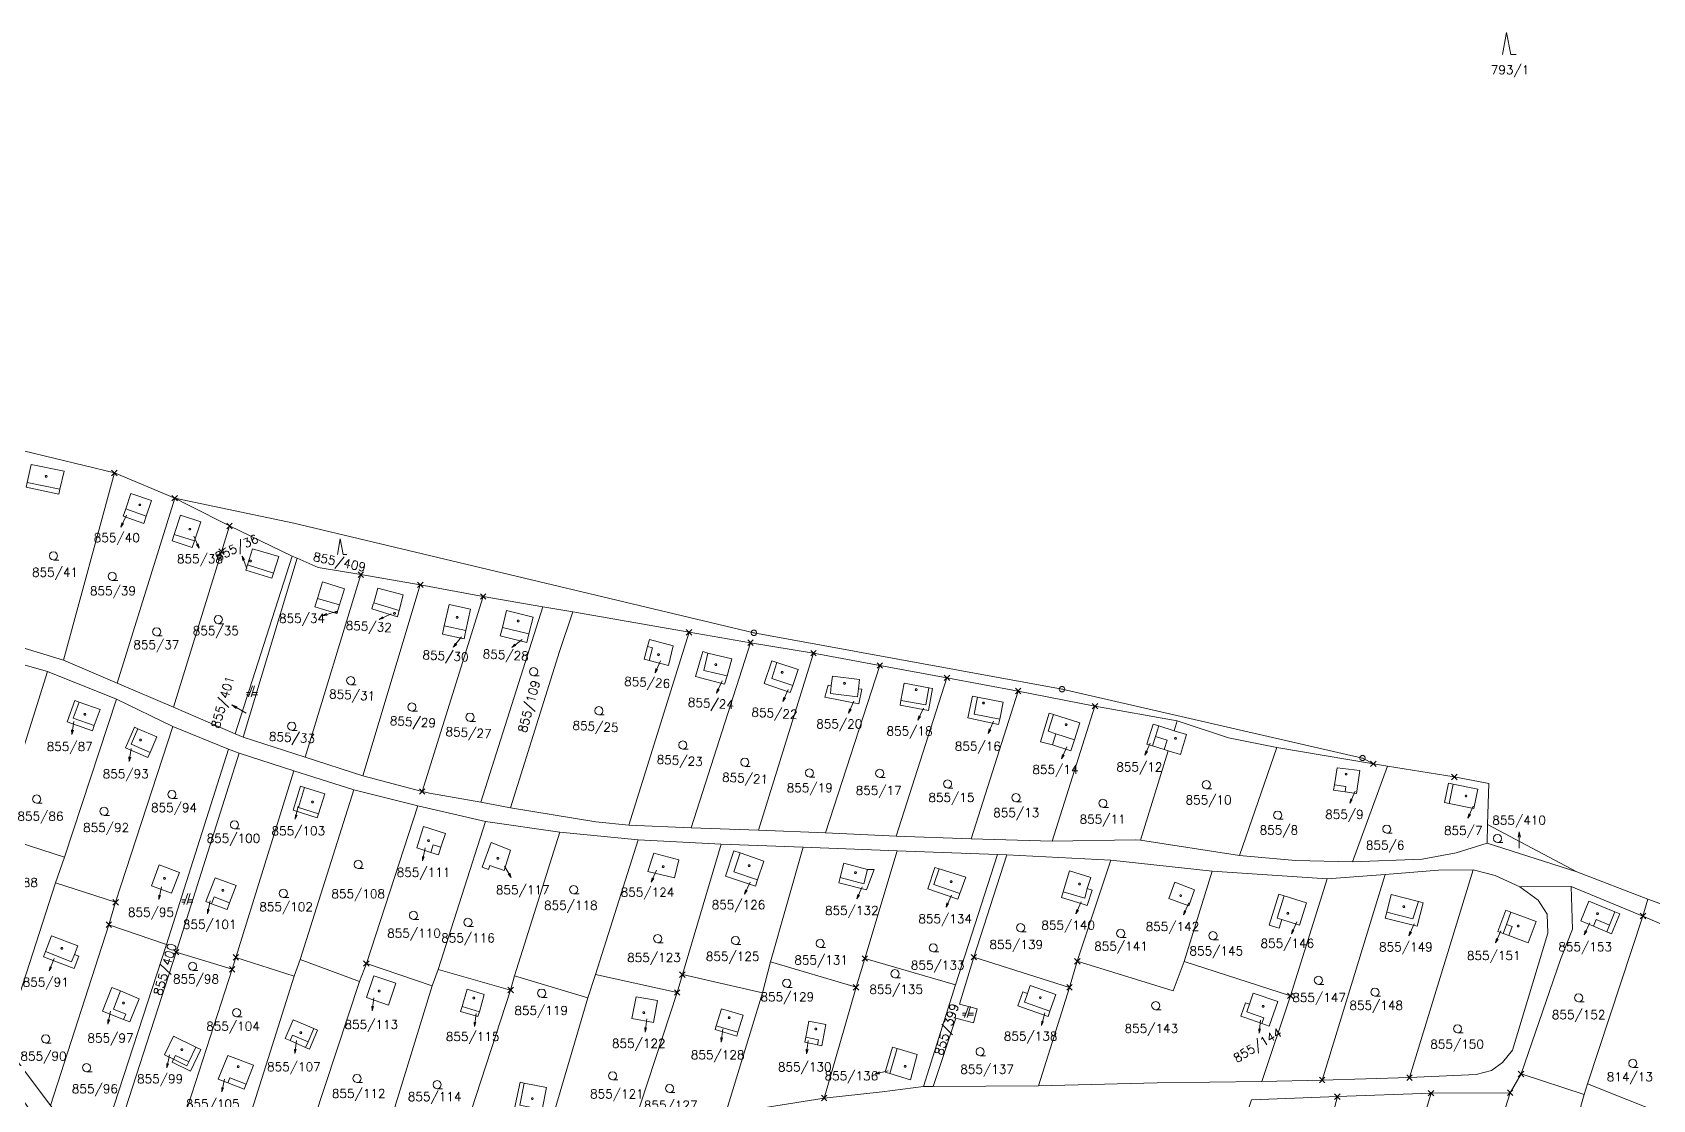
# Model space of a CAD drawing. Extents: x -443817 to 3, y -1171930 to -442383.
# Drawn here: x -441915.1 to -441620.9, y -1171588.7 to -1171394.9 of the extents above; entities that cross this region are included whole.
import ezdxf
from ezdxf.enums import TextEntityAlignment as Align

# ---------------------------------------------------------------- set-up
doc = ezdxf.new("R2010")
doc.units = 0
doc.header["$LTSCALE"] = 0.5
doc.header["$PDMODE"] = 3
doc.header["$PDSIZE"] = 0.5
for name, color, linetype, lineweight in [('KLADPAR', 7, 'Continuous', 0), ('ZAPPAR', 7, 'Continuous', 0), ('ZNACKY', 7, 'Continuous', 0)]:
    doc.layers.add(name, color=color, linetype=linetype, lineweight=lineweight)
doc.styles.add('ROMANS', font='romans.shx', dxfattribs={"height": 0.2})

# ---------------------------------------------------------------- blocks, each defined once
blk = doc.blocks.new('$5')
at = {"color": 0}
blk.add_line((-0.12, 0), (0.12, 0), dxfattribs=at)
at = {"color": 0, "flags": 128}
blk.add_lwpolyline([(0.15, 0.48), (0.4, 0.3), (0.5, 0.01), (0.4, -0.28), (0.15, -0.46), (-0.16, -0.46), (-0.41, -0.28), (-0.51, 0.01), (-0.41, 0.3), (-0.16, 0.48), (0.15, 0.48)], dxfattribs=at)
blk = doc.blocks.new('$30')
at = {"color": 0, "flags": 128}
blk.add_lwpolyline([(0, 0), (-0.38, 0.1), (-0.65, 0.37), (-0.75, 0.74), (-0.65, 1.11), (-0.38, 1.38), (-0.01, 1.48), (0.36, 1.38), (0.63, 1.11), (0.73, 0.73), (0.63, 0.35), (0.36, 0.08), (-0.02, -0.02), (0.98, -0.02)], dxfattribs=at)
blk = doc.blocks.new('$489')
at = {"color": 0}
blk.add_line((-0.2, 2), (0, 3), dxfattribs=at)
at = {"color": 0, "flags": 128}
blk.add_lwpolyline([(0, 0), (0, 3), (0.2, 2)], dxfattribs=at)
blk = doc.blocks.new('$45')
at = {"color": 0, "flags": 128}
blk.add_lwpolyline([(0.09, 0.15), (0.18, 0), (0.09, -0.15), (-0.09, -0.15), (-0.18, 0), (-0.09, 0.15), (0.09, 0.15)], dxfattribs=at)
blk = doc.blocks.new('$432')
at = {"color": 0}
for p, q in [((-0.32, 0.8), (-1, 0.8)), ((-1, 0.4), (-0.46, 0.4)), ((0.1, 2), (-0.6, 0)), ((-0.1, 0), (0.5, 2)), ((0.02, 0.4), (1, 0.4)), ((1, 0.8), (0.14, 0.8))]:
    blk.add_line(p, q, dxfattribs=at)
blk = doc.blocks.new('$34')
at = {"color": 0, "flags": 128}
blk.add_lwpolyline([(-0.75, 0), (0, 4), (0.75, 0), (1.75, 0)], dxfattribs=at)

msp = doc.modelspace()

# ---------------------------------------------------------------- linework, layer by layer
at = {"layer": 'KLADPAR', "color": 7, "linetype": 'Continuous', "flags": 128}
for points in [[(-441900.26, -1171474.88), (-441909.49, -1171508.89), (-441920.79, -1171505.4), (-441932.22, -1171502.31), (-441922.3, -1171469.55), (-441900.26, -1171474.88)], [(-441910.34, -1171478.71), (-441910.16, -1171477.84), (-441909.39, -1171474.56), (-441915.39, -1171473.33), (-441916.06, -1171476.59), (-441916.25, -1171477.47), (-441910.34, -1171478.71)], [(-441910.16, -1171477.84), (-441910.34, -1171478.71), (-441916.25, -1171477.47), (-441916.06, -1171476.59), (-441915.39, -1171473.33), (-441909.39, -1171474.56), (-441910.16, -1171477.84)], [(-441879.34, -1171484.51), (-441880.79, -1171489.19), (-441889.51, -1171517.42), (-441899.73, -1171513.04), (-441889.3, -1171479.47), (-441886.82, -1171480.73), (-441879.34, -1171484.51)], [(-441894.92, -1171484.03), (-441894.46, -1171482.72), (-441893.5, -1171479.89), (-441897.28, -1171478.62), (-441898.2, -1171481.41), (-441898.66, -1171482.72), (-441894.92, -1171484.03)], [(-441894.46, -1171482.72), (-441894.92, -1171484.03), (-441898.66, -1171482.72), (-441898.2, -1171481.41), (-441897.28, -1171478.62), (-441893.5, -1171479.89), (-441894.46, -1171482.72)], [(-441728.17, -1171514.14), (-441673.61, -1171526.66), (-441671.64, -1171527.71), (-441689.18, -1171524.73), (-441697.96, -1171522.98), (-441707.27, -1171519.92), (-441722.2, -1171517.24), (-441736.15, -1171514.48), (-441749.08, -1171512.09), (-441761.26, -1171509.84), (-441773.3, -1171507.6), (-441784.76, -1171505.7), (-441795.91, -1171503.81), (-441817.01, -1171500.09), (-441822.43, -1171499.17), (-441833.28, -1171497.33), (-441844.71, -1171495.21), (-441855.51, -1171493.34), (-441863.26, -1171492.07), (-441867.09, -1171490.38), (-441867.94, -1171490), (-441879.34, -1171484.51), (-441886.82, -1171480.73), (-441889.3, -1171479.47), (-441867.67, -1171483.99), (-441784.13, -1171503.91), (-441728.17, -1171514.14)], [(-441886.1, -1171488.43), (-441885.7, -1171487.23), (-441884.56, -1171483.74), (-441888.25, -1171482.53), (-441889.38, -1171486.03), (-441889.77, -1171487.22), (-441886.1, -1171488.43)], [(-441885.7, -1171487.23), (-441886.1, -1171488.43), (-441889.77, -1171487.22), (-441889.38, -1171486.03), (-441888.25, -1171482.53), (-441884.56, -1171483.74), (-441885.7, -1171487.23)], [(-441880.79, -1171489.19), (-441879.34, -1171484.51), (-441867.94, -1171490), (-441878.33, -1171522.28), (-441889.51, -1171517.42), (-441880.79, -1171489.19)], [(-441871.36, -1171493.05), (-441871.66, -1171494.01), (-441876.38, -1171492.53), (-441876.08, -1171491.58), (-441875.2, -1171488.63), (-441870.41, -1171490.06), (-441871.36, -1171493.05)], [(-441871.66, -1171494.01), (-441871.36, -1171493.05), (-441870.41, -1171490.06), (-441875.2, -1171488.63), (-441876.08, -1171491.58), (-441876.38, -1171492.53), (-441871.66, -1171494.01)], [(-441855.51, -1171493.34), (-441865.62, -1171526.48), (-441876.85, -1171522.83), (-441867.09, -1171490.38), (-441863.26, -1171492.07), (-441855.51, -1171493.34)], [(-441859.85, -1171500.4), (-441859.38, -1171498.85), (-441858.46, -1171495.95), (-441862.46, -1171494.68), (-441863.37, -1171497.65), (-441863.84, -1171499.2), (-441859.85, -1171500.4)], [(-441859.38, -1171498.85), (-441859.85, -1171500.4), (-441863.84, -1171499.2), (-441863.37, -1171497.65), (-441862.46, -1171494.68), (-441858.46, -1171495.95), (-441859.38, -1171498.85)], [(-441848.86, -1171500.98), (-441848.52, -1171499.88), (-441847.8, -1171497.02), (-441852.43, -1171495.79), (-441853.16, -1171498.48), (-441853.24, -1171498.71), (-441853.5, -1171499.58), (-441848.86, -1171500.98)], [(-441848.52, -1171499.88), (-441848.86, -1171500.98), (-441853.5, -1171499.58), (-441853.24, -1171498.71), (-441853.16, -1171498.48), (-441852.43, -1171495.79), (-441847.8, -1171497.02), (-441848.52, -1171499.88)], [(-441844.36, -1171532.73), (-441833.28, -1171497.33), (-441822.43, -1171499.17), (-441833.71, -1171534.69), (-441843.05, -1171533), (-441844.36, -1171532.73)], [(-441836.76, -1171504.99), (-441836.45, -1171503.48), (-441835.6, -1171499.62), (-441839.46, -1171498.77), (-441840.36, -1171502.66), (-441840.67, -1171504.18), (-441836.76, -1171504.99)], [(-441836.45, -1171503.48), (-441836.76, -1171504.99), (-441840.67, -1171504.18), (-441840.36, -1171502.66), (-441839.46, -1171498.77), (-441835.6, -1171499.62), (-441836.45, -1171503.48)], [(-441817.01, -1171500.09), (-441819.45, -1171507.33), (-441828.3, -1171535.67), (-441833.71, -1171534.69), (-441822.43, -1171499.17), (-441817.01, -1171500.09)], [(-441824.98, -1171504.11), (-441825.37, -1171505.67), (-441830.18, -1171504.48), (-441829.8, -1171502.92), (-441829.03, -1171499.85), (-441824.21, -1171501.09), (-441824.98, -1171504.11)], [(-441825.37, -1171505.67), (-441824.98, -1171504.11), (-441824.21, -1171501.09), (-441829.03, -1171499.85), (-441829.8, -1171502.92), (-441830.18, -1171504.48), (-441825.37, -1171505.67)], [(-441795.91, -1171503.81), (-441806.81, -1171538.85), (-441812.82, -1171538.24), (-441828.3, -1171535.67), (-441819.45, -1171507.33), (-441817.01, -1171500.09), (-441795.91, -1171503.81)], [(-441920.53, -1171536.81), (-441934.5, -1171532.45), (-441933.64, -1171530.11), (-441926.28, -1171506.99), (-441912.38, -1171510.96), (-441920.53, -1171536.81)], [(-441803.14, -1171508.94), (-441799.61, -1171509.85), (-441798.78, -1171506.3), (-441803.1, -1171505.14), (-441803.43, -1171506.39), (-441804.05, -1171508.7), (-441803.14, -1171508.94)], [(-441799.61, -1171509.85), (-441803.14, -1171508.94), (-441804.05, -1171508.7), (-441803.43, -1171506.39), (-441803.1, -1171505.14), (-441798.78, -1171506.3), (-441799.61, -1171509.85)], [(-441789.44, -1171513.21), (-441789.01, -1171511.74), (-441788.11, -1171508.62), (-441792.48, -1171507.58), (-441793.38, -1171507.31), (-441794.75, -1171511.85), (-441789.44, -1171513.21)], [(-441789.01, -1171511.74), (-441789.44, -1171513.21), (-441794.75, -1171511.85), (-441793.38, -1171507.31), (-441792.48, -1171507.58), (-441788.11, -1171508.62), (-441789.01, -1171511.74)], [(-441777.52, -1171514.75), (-441777.04, -1171513.45), (-441776.11, -1171510.55), (-441779.96, -1171509.31), (-441780.88, -1171509), (-441782.28, -1171513.11), (-441777.52, -1171514.75)], [(-441777.04, -1171513.45), (-441777.52, -1171514.75), (-441782.28, -1171513.11), (-441780.88, -1171509), (-441779.96, -1171509.31), (-441776.11, -1171510.55), (-441777.04, -1171513.45)], [(-441921.55, -1171540.73), (-441920.53, -1171536.81), (-441912.38, -1171510.96), (-441899.87, -1171515.96), (-441909.33, -1171544.65), (-441921.55, -1171540.73)], [(-441764.56, -1171514.14), (-441765.14, -1171514.07), (-441764.94, -1171512.41), (-441769.87, -1171511.81), (-441770.07, -1171513.47), (-441770.66, -1171513.39), (-441771.24, -1171515.59), (-441765.08, -1171516.81), (-441764.56, -1171514.14)], [(-441765.14, -1171514.07), (-441764.56, -1171514.14), (-441765.08, -1171516.81), (-441771.24, -1171515.59), (-441770.66, -1171513.39), (-441770.07, -1171513.47), (-441769.87, -1171511.81), (-441764.94, -1171512.41), (-441765.14, -1171514.07)], [(-441752.42, -1171518.02), (-441751.68, -1171514.04), (-441752.36, -1171513.91), (-441756.85, -1171513.08), (-441757.46, -1171516.23), (-441757.59, -1171517.06), (-441752.42, -1171518.02)], [(-441751.68, -1171514.04), (-441752.42, -1171518.02), (-441757.59, -1171517.06), (-441757.46, -1171516.23), (-441756.85, -1171513.08), (-441752.36, -1171513.91), (-441751.68, -1171514.04)], [(-441900.03, -1171552.85), (-441910.95, -1171549.33), (-441909.33, -1171544.65), (-441899.87, -1171515.96), (-441889.64, -1171520.94), (-441900.03, -1171552.85)], [(-441904.25, -1171521.71), (-441903.91, -1171520.77), (-441902.85, -1171517.83), (-441906.66, -1171516.48), (-441907.42, -1171516.21), (-441908.81, -1171520.07), (-441904.25, -1171521.71)], [(-441903.91, -1171520.77), (-441904.25, -1171521.71), (-441908.81, -1171520.07), (-441907.42, -1171516.21), (-441906.66, -1171516.48), (-441902.85, -1171517.83), (-441903.91, -1171520.77)], [(-441739.72, -1171520.54), (-441739.47, -1171519.58), (-441738.88, -1171516.5), (-441743.53, -1171515.61), (-441744.43, -1171515.42), (-441745.26, -1171519.35), (-441739.72, -1171520.54)], [(-441739.47, -1171519.58), (-441739.72, -1171520.54), (-441745.26, -1171519.35), (-441744.43, -1171515.42), (-441743.53, -1171515.61), (-441738.88, -1171516.5), (-441739.47, -1171519.58)], [(-441725.91, -1171523.34), (-441724.92, -1171520.27), (-441729.72, -1171518.72), (-441730.5, -1171518.48), (-441732.07, -1171523.7), (-441729.92, -1171524.25), (-441726.56, -1171525.34), (-441725.91, -1171523.34)], [(-441724.92, -1171520.27), (-441725.91, -1171523.34), (-441726.56, -1171525.34), (-441729.92, -1171524.25), (-441732.07, -1171523.7), (-441730.5, -1171518.48), (-441729.72, -1171518.72), (-441724.92, -1171520.27)], [(-441707.27, -1171519.92), (-441707.81, -1171521.69), (-441710.6, -1171520.82), (-441711.65, -1171520.49), (-441712.78, -1171524.11), (-441711.73, -1171524.44), (-441709.63, -1171525.1), (-441708.93, -1171525.32), (-441713.94, -1171541.58), (-441714.93, -1171541.49), (-441729.99, -1171541.75), (-441722.2, -1171517.24), (-441707.27, -1171519.92)], [(-441901.26, -1171556.92), (-441900.03, -1171552.85), (-441889.64, -1171520.94), (-441879.52, -1171525.03), (-441890.8, -1171560.54), (-441901.26, -1171556.92)], [(-441894.19, -1171526.55), (-441893.78, -1171525.63), (-441892.55, -1171522.8), (-441895.97, -1171521.33), (-441896.62, -1171521.04), (-441898.25, -1171524.78), (-441894.19, -1171526.55)], [(-441893.78, -1171525.63), (-441894.19, -1171526.55), (-441898.25, -1171524.78), (-441896.62, -1171521.04), (-441895.97, -1171521.33), (-441892.55, -1171522.8), (-441893.78, -1171525.63)], [(-441689.18, -1171524.73), (-441695.95, -1171544.33), (-441713.94, -1171541.58), (-441708.93, -1171525.32), (-441706.68, -1171526.03), (-441705.56, -1171522.4), (-441707.81, -1171521.69), (-441707.27, -1171519.92), (-441697.96, -1171522.98), (-441689.18, -1171524.73)], [(-441705.56, -1171522.4), (-441706.68, -1171526.03), (-441708.93, -1171525.32), (-441709.63, -1171525.1), (-441711.73, -1171524.44), (-441712.78, -1171524.11), (-441711.65, -1171520.49), (-441710.6, -1171520.82), (-441707.81, -1171521.69), (-441705.56, -1171522.4)], [(-441890.8, -1171560.54), (-441879.52, -1171525.03), (-441877.58, -1171525.74), (-441889.04, -1171561.89), (-441901.57, -1171600.65), (-441903.73, -1171600.26), (-441890.8, -1171560.54)], [(-441671.64, -1171527.71), (-441669.1, -1171528.14), (-441675.46, -1171545.48), (-441685.76, -1171545.27), (-441695.95, -1171544.33), (-441689.18, -1171524.73), (-441671.64, -1171527.71)], [(-441878.87, -1171565.01), (-441889.04, -1171561.89), (-441877.58, -1171525.74), (-441867.66, -1171529), (-441878.2, -1171562.85), (-441878.87, -1171565.01)], [(-441676.79, -1171532.79), (-441674.7, -1171533.09), (-441674.1, -1171528.91), (-441678.22, -1171528.4), (-441678.73, -1171531.51), (-441678.89, -1171532.49), (-441676.79, -1171532.79)], [(-441674.7, -1171533.09), (-441676.79, -1171532.79), (-441678.89, -1171532.49), (-441678.73, -1171531.51), (-441678.22, -1171528.4), (-441674.1, -1171528.91), (-441674.7, -1171533.09)], [(-441656.96, -1171530.08), (-441650.68, -1171531.28), (-441650.79, -1171534.97), (-441650.9, -1171538.73), (-441651, -1171542.08), (-441656.61, -1171543.88), (-441662.81, -1171545), (-441675.46, -1171545.48), (-441669.1, -1171528.14), (-441656.96, -1171530.08)], [(-441878.2, -1171562.85), (-441867.66, -1171529), (-441856.8, -1171532.45), (-441866.54, -1171563.21), (-441867.62, -1171566.28), (-441878.2, -1171562.85)], [(-441657.87, -1171534.91), (-441653.41, -1171535.84), (-441652.7, -1171532.3), (-441657.18, -1171531.4), (-441658.02, -1171531.24), (-441658.71, -1171534.75), (-441657.87, -1171534.91)], [(-441653.41, -1171535.84), (-441657.87, -1171534.91), (-441658.71, -1171534.75), (-441658.02, -1171531.24), (-441657.18, -1171531.4), (-441652.7, -1171532.3), (-441653.41, -1171535.84)], [(-441863.42, -1171537.49), (-441863.19, -1171536.77), (-441862.06, -1171533.17), (-441865.72, -1171531.99), (-441866.45, -1171531.76), (-441867.8, -1171536.14), (-441863.42, -1171537.49)], [(-441863.19, -1171536.77), (-441863.42, -1171537.49), (-441867.8, -1171536.14), (-441866.45, -1171531.76), (-441865.72, -1171531.99), (-441862.06, -1171533.17), (-441863.19, -1171536.77)], [(-441855.76, -1171567.22), (-441866.54, -1171563.21), (-441856.8, -1171532.45), (-441845.14, -1171535.32), (-441854.49, -1171563.96), (-441855.76, -1171567.22)], [(-441854.49, -1171563.96), (-441845.14, -1171535.32), (-441832.86, -1171538.15), (-441841.48, -1171565.03), (-441842.53, -1171568.03), (-441854.49, -1171563.96)], [(-441841.4, -1171544.25), (-441840.95, -1171542.86), (-441840.14, -1171540.37), (-441844.14, -1171539.11), (-441845.33, -1171542.98), (-441842.79, -1171543.8), (-441841.4, -1171544.25)], [(-441840.95, -1171542.86), (-441841.4, -1171544.25), (-441842.79, -1171543.8), (-441845.33, -1171542.98), (-441844.14, -1171539.11), (-441840.14, -1171540.37), (-441840.95, -1171542.86)], [(-441828.3, -1171568.78), (-441841.48, -1171565.03), (-441832.86, -1171538.15), (-441819.35, -1171540.14), (-441827.58, -1171566.19), (-441828.3, -1171568.78)], [(-441827.58, -1171566.19), (-441819.35, -1171540.14), (-441805.12, -1171541.51), (-441812.89, -1171565.98), (-441814.29, -1171570.2), (-441827.58, -1171566.19)], [(-441929.75, -1171565.35), (-441921.55, -1171540.73), (-441909.33, -1171544.65), (-441910.95, -1171549.33), (-441920.31, -1171578.41), (-441929.75, -1171565.35)], [(-441832.06, -1171546.14), (-441829.47, -1171547.07), (-441828.3, -1171543.35), (-441831.86, -1171541.99), (-441833.48, -1171546.49), (-441832.33, -1171546.91), (-441832.06, -1171546.14)], [(-441829.47, -1171547.07), (-441832.06, -1171546.14), (-441832.33, -1171546.91), (-441833.48, -1171546.49), (-441831.86, -1171541.99), (-441828.3, -1171543.35), (-441829.47, -1171547.07)], [(-441798.07, -1171569.22), (-441812.89, -1171565.98), (-441805.12, -1171541.51), (-441790.07, -1171542.31), (-441797.11, -1171565.98), (-441798.07, -1171569.22)], [(-441797.11, -1171565.98), (-441790.07, -1171542.31), (-441775.18, -1171542.86), (-441781.1, -1171563.63), (-441782.57, -1171569.26), (-441797.11, -1171565.98)], [(-441765.59, -1171568.28), (-441781.1, -1171563.63), (-441775.18, -1171542.86), (-441758.09, -1171543.53), (-441764, -1171563.06), (-441765.59, -1171568.28)], [(-441783.86, -1171549.93), (-441783.46, -1171548.74), (-441782.31, -1171545.39), (-441786.63, -1171543.88), (-441787.78, -1171543.5), (-441789.31, -1171548.13), (-441783.86, -1171549.93)], [(-441783.46, -1171548.74), (-441783.86, -1171549.93), (-441789.31, -1171548.13), (-441787.78, -1171543.5), (-441786.63, -1171543.88), (-441782.31, -1171545.39), (-441783.46, -1171548.74)], [(-441763.66, -1171550.6), (-441762.27, -1171546.87), (-441763.5, -1171546.88), (-441767.79, -1171545.75), (-441768.48, -1171548.37), (-441768.73, -1171549.33), (-441763.66, -1171550.6)], [(-441762.27, -1171546.87), (-441763.66, -1171550.6), (-441768.73, -1171549.33), (-441768.48, -1171548.37), (-441767.79, -1171545.75), (-441763.5, -1171546.88), (-441762.27, -1171546.87)], [(-441747.55, -1171567.86), (-441739.91, -1171544.18), (-441738.23, -1171544.22), (-441744.2, -1171562.8), (-441746.79, -1171571.32), (-441743.56, -1171572.19), (-441744.26, -1171574.76), (-441747.49, -1171573.88), (-441751.57, -1171586.32), (-441753.34, -1171586.28), (-441747.55, -1171567.86)], [(-441726.82, -1171568.29), (-441744.2, -1171562.8), (-441738.23, -1171544.22), (-441719.32, -1171545.18), (-441725.41, -1171563.56), (-441726.82, -1171568.29)], [(-441725.41, -1171563.56), (-441719.32, -1171545.18), (-441700.9, -1171547.18), (-441706.01, -1171563.61), (-441708, -1171568.9), (-441725.41, -1171563.56)], [(-441879.32, -1171552.94), (-441878.15, -1171549.79), (-441881.94, -1171548.38), (-441883.65, -1171552.71), (-441882.61, -1171553.12), (-441879.78, -1171554.17), (-441879.32, -1171552.94)], [(-441878.15, -1171549.79), (-441879.32, -1171552.94), (-441879.78, -1171554.17), (-441882.61, -1171553.12), (-441883.65, -1171552.71), (-441881.94, -1171548.38), (-441878.15, -1171549.79)], [(-441747.08, -1171552.25), (-441746.73, -1171551.22), (-441745.65, -1171548.31), (-441750.51, -1171546.75), (-441751.25, -1171546.5), (-441752.56, -1171550.41), (-441747.08, -1171552.25)], [(-441746.73, -1171551.22), (-441747.08, -1171552.25), (-441752.56, -1171550.41), (-441751.25, -1171546.5), (-441750.51, -1171546.75), (-441745.65, -1171548.31), (-441746.73, -1171551.22)], [(-441723.61, -1171550.35), (-441722.96, -1171548.34), (-441726.84, -1171547.16), (-441727.96, -1171550.93), (-441728.27, -1171551.96), (-441724.51, -1171553.14), (-441723.6, -1171553.43), (-441722.7, -1171550.65), (-441723.61, -1171550.35)], [(-441722.96, -1171548.34), (-441723.61, -1171550.35), (-441722.7, -1171550.65), (-441723.6, -1171553.43), (-441724.51, -1171553.14), (-441728.27, -1171551.96), (-441727.96, -1171550.93), (-441726.84, -1171547.16), (-441722.96, -1171548.34)], [(-441691.93, -1171585.37), (-441686.71, -1171569.84), (-441680.06, -1171548.59), (-441669.53, -1171547.82), (-441680.96, -1171585.12), (-441691.93, -1171585.37)], [(-441680.96, -1171585.12), (-441669.53, -1171547.82), (-441659.8, -1171547.04), (-441653.52, -1171546.95), (-441665.1, -1171584.69), (-441680.96, -1171585.12)], [(-441665.1, -1171584.69), (-441653.52, -1171546.95), (-441649.53, -1171547.99), (-441645.05, -1171550.01), (-441641.73, -1171552.44), (-441640.12, -1171554.99), (-441639.99, -1171558.43), (-441646.39, -1171579.7), (-441648.21, -1171581.92), (-441650.22, -1171583.42), (-441652.96, -1171584.09), (-441665.1, -1171584.69)], [(-441920.31, -1171578.41), (-441910.95, -1171549.33), (-441900.03, -1171552.85), (-441901.26, -1171556.92), (-441911.86, -1171589.73), (-441920.31, -1171578.41)], [(-441685.07, -1171556.98), (-441683.82, -1171552.95), (-441687.85, -1171551.7), (-441688.83, -1171551.4), (-441690.56, -1171556.97), (-441688.74, -1171557.54), (-441688.26, -1171555.99), (-441685.07, -1171556.98)], [(-441683.82, -1171552.95), (-441685.07, -1171556.98), (-441688.26, -1171555.99), (-441688.74, -1171557.54), (-441690.56, -1171556.97), (-441688.83, -1171551.4), (-441687.85, -1171551.7), (-441683.82, -1171552.95)], [(-441663.69, -1171557.2), (-441662.59, -1171552.94), (-441663.46, -1171552.71), (-441668.4, -1171551.44), (-441669.22, -1171554.64), (-441669.5, -1171555.71), (-441663.69, -1171557.2)], [(-441662.59, -1171552.94), (-441663.69, -1171557.2), (-441669.5, -1171555.71), (-441669.22, -1171554.64), (-441668.4, -1171551.44), (-441663.46, -1171552.71), (-441662.59, -1171552.94)], [(-441622.69, -1171555.35), (-441632.75, -1171585.84), (-441633.39, -1171587.77), (-441644.83, -1171584.02), (-441637.69, -1171563.23), (-441635.5, -1171557.73), (-441635.71, -1171549.96), (-441622.69, -1171555.35)], [(-441647.04, -1171558.89), (-441643.52, -1171560.2), (-441642.08, -1171556.34), (-441646.68, -1171554.65), (-441647.62, -1171554.3), (-441649.05, -1171558.15), (-441648.11, -1171558.49), (-441647.04, -1171558.89)], [(-441643.52, -1171560.2), (-441647.04, -1171558.89), (-441648.11, -1171558.49), (-441649.05, -1171558.15), (-441647.62, -1171554.3), (-441646.68, -1171554.65), (-441642.08, -1171556.34), (-441643.52, -1171560.2)], [(-441628.38, -1171558.55), (-441626.89, -1171554.94), (-441627.78, -1171554.58), (-441632.5, -1171552.63), (-441633.99, -1171556.24), (-441631.67, -1171557.2), (-441629.26, -1171558.19), (-441628.38, -1171558.55)], [(-441626.89, -1171554.94), (-441628.38, -1171558.55), (-441629.26, -1171558.19), (-441631.67, -1171557.2), (-441633.99, -1171556.24), (-441632.5, -1171552.63), (-441627.78, -1171554.58), (-441626.89, -1171554.94)], [(-441594.83, -1171562.93), (-441575.25, -1171574.4), (-441560.21, -1171579.56), (-441567.02, -1171578.03), (-441567.42, -1171577.25), (-441573.51, -1171575.32), (-441574.14, -1171575.35), (-441575.56, -1171576.19), (-441591.85, -1171569.01), (-441606.84, -1171562.18), (-441615.82, -1171558.31), (-441622.69, -1171555.35), (-441621.8, -1171552.27), (-441614.8, -1171554.85), (-441594.83, -1171562.93)], [(-441606.84, -1171562.18), (-441618.46, -1171591.53), (-441632.75, -1171585.84), (-441622.69, -1171555.35), (-441615.82, -1171558.31), (-441606.84, -1171562.18)], [(-441906.72, -1171562.64), (-441907.52, -1171562.34), (-441906.91, -1171560.74), (-441911.66, -1171558.94), (-441912.74, -1171561.79), (-441913.12, -1171562.78), (-441907.56, -1171564.88), (-441906.72, -1171562.64)], [(-441907.52, -1171562.34), (-441906.72, -1171562.64), (-441907.56, -1171564.88), (-441913.12, -1171562.78), (-441912.74, -1171561.79), (-441911.66, -1171558.94), (-441906.91, -1171560.74), (-441907.52, -1171562.34)], [(-441890.19, -1171599.98), (-441878.87, -1171565.01), (-441878.2, -1171562.85), (-441867.62, -1171566.28), (-441877.81, -1171598.67), (-441890.19, -1171599.98)], [(-441877.81, -1171598.67), (-441867.62, -1171566.28), (-441866.54, -1171563.21), (-441855.76, -1171567.22), (-441864.02, -1171592.36), (-441865.09, -1171597.13), (-441877.81, -1171598.67)], [(-441789.3, -1171591.25), (-441782.57, -1171569.26), (-441781.1, -1171563.63), (-441765.59, -1171568.28), (-441771.38, -1171588.4), (-441789.3, -1171591.25)], [(-441771.38, -1171588.4), (-441765.59, -1171568.28), (-441764, -1171563.06), (-441747.55, -1171567.86), (-441753.34, -1171586.28), (-441760.86, -1171587.27), (-441771.38, -1171588.4)], [(-441744.2, -1171562.8), (-441726.82, -1171568.29), (-441732.43, -1171586.18), (-441751.57, -1171586.32), (-441747.49, -1171573.88), (-441744.26, -1171574.76), (-441743.56, -1171572.19), (-441746.79, -1171571.32), (-441744.2, -1171562.8)], [(-441725.41, -1171563.56), (-441708, -1171568.9), (-441706.01, -1171563.61), (-441686.71, -1171569.84), (-441691.93, -1171585.37), (-441710.91, -1171585.65), (-441732.43, -1171586.18), (-441726.82, -1171568.29), (-441725.41, -1171563.56)], [(-441854.49, -1171563.96), (-441842.53, -1171568.03), (-441851.29, -1171596.32), (-441865.09, -1171597.13), (-441864.02, -1171592.36), (-441855.76, -1171567.22), (-441854.49, -1171563.96)], [(-441851.29, -1171596.32), (-441842.53, -1171568.03), (-441841.48, -1171565.03), (-441828.3, -1171568.78), (-441837.23, -1171596.09), (-441851.29, -1171596.32)], [(-441837.23, -1171596.09), (-441828.3, -1171568.78), (-441827.58, -1171566.19), (-441814.29, -1171570.2), (-441821.72, -1171595.51), (-441837.23, -1171596.09)], [(-441821.72, -1171595.51), (-441814.29, -1171570.2), (-441812.89, -1171565.98), (-441798.07, -1171569.22), (-441806.04, -1171593.58), (-441821.72, -1171595.51)], [(-441797.11, -1171565.98), (-441782.57, -1171569.26), (-441789.3, -1171591.25), (-441806.04, -1171593.58), (-441798.07, -1171569.22), (-441797.11, -1171565.98)], [(-441898.57, -1171574.14), (-441897.43, -1171574.58), (-441895.75, -1171570.35), (-441899.14, -1171568.95), (-441900.74, -1171568.32), (-441902.43, -1171572.61), (-441898.57, -1171574.14)], [(-441897.43, -1171574.58), (-441898.57, -1171574.14), (-441902.43, -1171572.61), (-441900.74, -1171568.32), (-441899.14, -1171568.95), (-441895.75, -1171570.35), (-441897.43, -1171574.58)], [(-441834.23, -1171573.6), (-441833.97, -1171572.71), (-441833.09, -1171569.6), (-441836.18, -1171568.6), (-441837.13, -1171571.76), (-441837.39, -1171572.65), (-441834.23, -1171573.6)], [(-441833.97, -1171572.71), (-441834.23, -1171573.6), (-441837.39, -1171572.65), (-441837.13, -1171571.76), (-441836.18, -1171568.6), (-441833.09, -1171569.6), (-441833.97, -1171572.71)], [(-441730.37, -1171572.64), (-441730.71, -1171573.6), (-441736.18, -1171571.67), (-441735.28, -1171569.13), (-441734.46, -1171569.42), (-441733.95, -1171567.97), (-441729.3, -1171569.6), (-441730.37, -1171572.64)], [(-441730.71, -1171573.6), (-441730.37, -1171572.64), (-441729.3, -1171569.6), (-441733.95, -1171567.97), (-441734.46, -1171569.42), (-441735.28, -1171569.13), (-441736.18, -1171571.67), (-441730.71, -1171573.6)], [(-441691.91, -1171574.85), (-441690.58, -1171575.32), (-441689.01, -1171570.85), (-441693.5, -1171569.36), (-441694.17, -1171571.33), (-441694.87, -1171571.09), (-441695.7, -1171573.53), (-441695, -1171573.77), (-441691.91, -1171574.85)], [(-441690.58, -1171575.32), (-441691.91, -1171574.85), (-441695, -1171573.77), (-441695.7, -1171573.53), (-441694.87, -1171571.09), (-441694.17, -1171571.33), (-441693.5, -1171569.36), (-441689.01, -1171570.85), (-441690.58, -1171575.32)], [(-441787.24, -1171577.13), (-441787.03, -1171576.45), (-441786.09, -1171573.35), (-441790.03, -1171572.21), (-441790.97, -1171575.26), (-441791.18, -1171575.93), (-441787.24, -1171577.13)], [(-441787.03, -1171576.45), (-441787.24, -1171577.13), (-441791.18, -1171575.93), (-441790.97, -1171575.26), (-441790.03, -1171572.21), (-441786.09, -1171573.35), (-441787.03, -1171576.45)], [(-441864.83, -1171579.49), (-441863.35, -1171576.07), (-441864.05, -1171575.77), (-441867.81, -1171574.18), (-441869.26, -1171577.58), (-441868.35, -1171577.97), (-441865.52, -1171579.19), (-441864.83, -1171579.49)], [(-441863.35, -1171576.07), (-441864.83, -1171579.49), (-441865.52, -1171579.19), (-441868.35, -1171577.97), (-441869.26, -1171577.58), (-441867.81, -1171574.18), (-441864.05, -1171575.77), (-441863.35, -1171576.07)], [(-441772.61, -1171578.76), (-441771.8, -1171578.94), (-441771.07, -1171575.03), (-441774.13, -1171574.45), (-441774.67, -1171577.34), (-441774.87, -1171578.25), (-441772.61, -1171578.76)], [(-441771.8, -1171578.94), (-441772.61, -1171578.76), (-441774.87, -1171578.25), (-441774.67, -1171577.34), (-441774.13, -1171574.45), (-441771.07, -1171575.03), (-441771.8, -1171578.94)], [(-441884.54, -1171579.6), (-441886.46, -1171583.51), (-441889.77, -1171581.9), (-441889.5, -1171581.36), (-441891.18, -1171580.54), (-441889.54, -1171577.13), (-441885.44, -1171579.16), (-441884.54, -1171579.6)], [(-441886.46, -1171583.51), (-441884.54, -1171579.6), (-441885.44, -1171579.16), (-441889.54, -1171577.13), (-441891.18, -1171580.54), (-441889.5, -1171581.36), (-441889.77, -1171581.9), (-441886.46, -1171583.51)], [(-441876.69, -1171586.81), (-441876.32, -1171585.88), (-441874.97, -1171582.43), (-441879.66, -1171580.65), (-441881.38, -1171584.97), (-441879.65, -1171585.65), (-441876.69, -1171586.81)], [(-441876.32, -1171585.88), (-441876.69, -1171586.81), (-441879.65, -1171585.65), (-441881.38, -1171584.97), (-441879.66, -1171580.65), (-441874.97, -1171582.43), (-441876.32, -1171585.88)], [(-441755.72, -1171585.06), (-441754.48, -1171580.51), (-441758.1, -1171579.42), (-441758.94, -1171579.17), (-441760.3, -1171583.68), (-441759.46, -1171583.93), (-441755.72, -1171585.06)], [(-441754.48, -1171580.51), (-441755.72, -1171585.06), (-441759.46, -1171583.93), (-441760.3, -1171583.68), (-441758.94, -1171579.17), (-441758.1, -1171579.42), (-441754.48, -1171580.51)], [(-441644.83, -1171584.02), (-441633.39, -1171587.77), (-441633.74, -1171589.02), (-441637.76, -1171603.36), (-441643.42, -1171624.21), (-441656.76, -1171620.02), (-441650.27, -1171598.3), (-441646.81, -1171587.43), (-441644.83, -1171584.02)], [(-441822.76, -1171591.28), (-441822.6, -1171590.5), (-441821.78, -1171586.49), (-441825.82, -1171585.67), (-441826.6, -1171585.51), (-441827.57, -1171590.3), (-441822.76, -1171591.28)], [(-441822.6, -1171590.5), (-441822.76, -1171591.28), (-441827.57, -1171590.3), (-441826.6, -1171585.51), (-441825.82, -1171585.67), (-441821.78, -1171586.49), (-441822.6, -1171590.5)], [(-441678.19, -1171588.13), (-441685.15, -1171614.32), (-441685.36, -1171614.84), (-441700.91, -1171609.86), (-441693.78, -1171588.69), (-441678.19, -1171588.13)], [(-441661.17, -1171587.52), (-441669.88, -1171615.94), (-441670.61, -1171618.99), (-441685.15, -1171614.32), (-441678.19, -1171588.13), (-441661.17, -1171587.52)], [(-441646.81, -1171587.43), (-441650.27, -1171598.3), (-441656.76, -1171620.02), (-441669.88, -1171615.94), (-441661.17, -1171587.52), (-441646.81, -1171587.43)]]:
    msp.add_lwpolyline(points, close=True, dxfattribs=at)
for points in [[(-441448.54, -1171616.51), (-441500.36, -1171595.83), (-441546.12, -1171583.39), (-441558.42, -1171577.41), (-441560.21, -1171579.56), (-441575.25, -1171574.4), (-441594.83, -1171562.93), (-441614.8, -1171554.85), (-441621.8, -1171552.27), (-441634.72, -1171547.33), (-441650.9, -1171538.73), (-441650.79, -1171534.97), (-441650.68, -1171531.28), (-441656.96, -1171530.08), (-441669.1, -1171528.14), (-441671.64, -1171527.71), (-441673.61, -1171526.66), (-441728.17, -1171514.14), (-441784.13, -1171503.91), (-441867.67, -1171483.99), (-441889.3, -1171479.47), (-441900.26, -1171474.88), (-441922.3, -1171469.55)], [(-441920.79, -1171505.4), (-441909.49, -1171508.89), (-441899.73, -1171513.04), (-441889.51, -1171517.42), (-441878.33, -1171522.28), (-441876.85, -1171522.83), (-441865.62, -1171526.48), (-441855.11, -1171529.86), (-441844.36, -1171532.73), (-441843.05, -1171533), (-441833.71, -1171534.69), (-441828.3, -1171535.67), (-441812.82, -1171538.24), (-441806.81, -1171538.85), (-441795.5, -1171539.32), (-441783.32, -1171539.72), (-441771.12, -1171540.21), (-441758.31, -1171540.82), (-441744.65, -1171541.32), (-441729.99, -1171541.75), (-441714.93, -1171541.49), (-441713.94, -1171541.58), (-441695.95, -1171544.33), (-441685.76, -1171545.27), (-441675.46, -1171545.48), (-441662.81, -1171545), (-441656.61, -1171543.88), (-441651, -1171542.08), (-441634.72, -1171547.33), (-441621.8, -1171552.27), (-441622.69, -1171555.35), (-441635.71, -1171549.96), (-441645.05, -1171550.01), (-441649.53, -1171547.99), (-441653.52, -1171546.95), (-441659.8, -1171547.04), (-441669.53, -1171547.82), (-441680.06, -1171548.59), (-441700.9, -1171547.18), (-441719.32, -1171545.18), (-441738.23, -1171544.22), (-441739.91, -1171544.18), (-441758.09, -1171543.53), (-441775.18, -1171542.86), (-441790.07, -1171542.31), (-441805.12, -1171541.51), (-441819.35, -1171540.14), (-441832.86, -1171538.15), (-441845.14, -1171535.32), (-441856.8, -1171532.45), (-441867.66, -1171529), (-441877.58, -1171525.74), (-441879.52, -1171525.03), (-441889.64, -1171520.94), (-441899.87, -1171515.96), (-441912.38, -1171510.96), (-441926.28, -1171506.99)], [(-441789.3, -1171591.25), (-441771.38, -1171588.4), (-441760.86, -1171587.27), (-441753.34, -1171586.28), (-441751.57, -1171586.32), (-441732.43, -1171586.18), (-441710.91, -1171585.65), (-441691.93, -1171585.37), (-441680.96, -1171585.12), (-441665.1, -1171584.69), (-441652.96, -1171584.09), (-441650.22, -1171583.42), (-441648.21, -1171581.92), (-441646.39, -1171579.7), (-441639.99, -1171558.43), (-441640.12, -1171554.99), (-441641.73, -1171552.44), (-441645.05, -1171550.01), (-441635.71, -1171549.96), (-441635.5, -1171557.73), (-441637.69, -1171563.23), (-441644.83, -1171584.02), (-441646.81, -1171587.43), (-441661.17, -1171587.52), (-441678.19, -1171588.13), (-441693.78, -1171588.69)], [(-441920.31, -1171578.41), (-441911.86, -1171589.73), (-441903.73, -1171600.26), (-441914.57, -1171599.92), (-441912.73, -1171596.25), (-441913.74, -1171593.18), (-441930.05, -1171570.17)], [(-441633.74, -1171589.02), (-441633.39, -1171587.77), (-441632.75, -1171585.84), (-441618.46, -1171591.53)]]:
    msp.add_lwpolyline(points, dxfattribs=at)
at = {"layer": 'KLADPAR', "color": 7, "linetype": 'Continuous'}
for p in [(-441900.26, -1171474.88), (-441889.3, -1171479.47), (-441879.34, -1171484.51), (-441880.79, -1171489.19), (-441855.51, -1171493.34), (-441844.71, -1171495.21), (-441833.28, -1171497.33), (-441795.91, -1171503.81), (-441784.76, -1171505.7), (-441773.3, -1171507.6), (-441761.26, -1171509.84), (-441749.08, -1171512.09), (-441736.15, -1171514.48), (-441722.2, -1171517.24), (-441671.64, -1171527.71), (-441656.96, -1171530.08), (-441844.36, -1171532.73), (-441900.03, -1171552.85), (-441622.69, -1171555.35), (-441901.26, -1171556.92), (-441889.04, -1171561.89), (-441878.2, -1171562.85), (-441854.49, -1171563.96), (-441854.49, -1171563.96), (-441764, -1171563.06), (-441744.2, -1171562.8), (-441725.41, -1171563.56), (-441725.41, -1171563.56), (-441878.87, -1171565.01), (-441797.11, -1171565.98), (-441797.11, -1171565.98), (-441828.3, -1171568.78), (-441798.07, -1171569.22), (-441765.59, -1171568.28), (-441726.82, -1171568.29), (-441686.71, -1171569.84), (-441665.1, -1171584.69), (-441644.83, -1171584.02), (-441680.96, -1171585.12), (-441661.17, -1171587.52), (-441646.81, -1171587.43), (-441771.38, -1171588.4), (-441678.19, -1171588.13)]:
    msp.add_point(p, dxfattribs=at)
for points in [[(-441889.3, -1171479.47), (-441899.73, -1171513.04), (-441909.49, -1171508.89), (-441900.26, -1171474.88)], [(-441867.09, -1171490.38), (-441876.85, -1171522.83), (-441878.33, -1171522.28), (-441867.94, -1171490)], [(-441844.71, -1171495.21), (-441855.11, -1171529.86), (-441865.62, -1171526.48), (-441855.51, -1171493.34)], [(-441833.28, -1171497.33), (-441844.36, -1171532.73), (-441855.11, -1171529.86), (-441844.71, -1171495.21)], [(-441784.76, -1171505.7), (-441795.5, -1171539.32), (-441806.81, -1171538.85), (-441795.91, -1171503.81)], [(-441773.3, -1171507.6), (-441783.32, -1171539.72), (-441795.5, -1171539.32), (-441784.76, -1171505.7)], [(-441761.26, -1171509.84), (-441771.12, -1171540.21), (-441783.32, -1171539.72), (-441773.3, -1171507.6)], [(-441749.08, -1171512.09), (-441758.31, -1171540.82), (-441771.12, -1171540.21), (-441761.26, -1171509.84)], [(-441736.15, -1171514.48), (-441744.65, -1171541.32), (-441758.31, -1171540.82), (-441749.08, -1171512.09)], [(-441722.2, -1171517.24), (-441729.99, -1171541.75), (-441744.65, -1171541.32), (-441736.15, -1171514.48)], [(-441634.72, -1171547.33), (-441651, -1171542.08), (-441650.9, -1171538.73)], [(-441893.54, -1171549.83), (-441889.88, -1171551.19), (-441888.41, -1171547.41), (-441892.12, -1171546.03)], [(-441889.88, -1171551.19), (-441893.54, -1171549.83), (-441892.12, -1171546.03), (-441888.41, -1171547.41)], [(-441803.36, -1171547.23), (-441798.55, -1171548.39), (-441797.76, -1171545.12), (-441802.3, -1171543.92)], [(-441798.55, -1171548.39), (-441803.36, -1171547.23), (-441802.3, -1171543.92), (-441797.76, -1171545.12)], [(-441764, -1171563.06), (-441758.09, -1171543.53), (-441739.91, -1171544.18), (-441747.55, -1171567.86)], [(-441686.71, -1171569.84), (-441706.01, -1171563.61), (-441700.9, -1171547.18), (-441680.06, -1171548.59)], [(-441708.8, -1171552.13), (-441705.13, -1171553.49), (-441704.1, -1171550.57), (-441707.72, -1171549.21)], [(-441705.13, -1171553.49), (-441708.8, -1171552.13), (-441707.72, -1171549.21), (-441704.1, -1171550.57)], [(-441911.86, -1171589.73), (-441901.26, -1171556.92), (-441890.8, -1171560.54), (-441903.73, -1171600.26)], [(-441889.04, -1171561.89), (-441878.87, -1171565.01), (-441890.19, -1171599.98), (-441901.57, -1171600.65)], [(-441854.45, -1171570.16), (-441850.5, -1171571.53), (-441849.16, -1171567.54), (-441853.15, -1171566.21)], [(-441850.5, -1171571.53), (-441854.45, -1171570.16), (-441853.15, -1171566.21), (-441849.16, -1171567.54)], [(-441806.3, -1171573.94), (-441802.33, -1171574.65), (-441801.62, -1171570.68), (-441805.5, -1171570.01)], [(-441802.33, -1171574.65), (-441806.3, -1171573.94), (-441805.5, -1171570.01), (-441801.62, -1171570.68)]]:
    msp.add_3dface(points, dxfattribs=at)
at = {"layer": 'ZAPPAR', "color": 7, "linetype": 'Continuous'}
for p, q in [((-441916.06, -1171476.59), (-441910.16, -1171477.84)), ((-441898.2, -1171481.41), (-441894.46, -1171482.72)), ((-441889.38, -1171486.03), (-441885.7, -1171487.23)), ((-441876.08, -1171491.58), (-441871.36, -1171493.05)), ((-441863.37, -1171497.65), (-441859.38, -1171498.85)), ((-441853.16, -1171498.48), (-441848.52, -1171499.88)), ((-441840.36, -1171502.66), (-441836.45, -1171503.48)), ((-441829.8, -1171502.92), (-441824.98, -1171504.11)), ((-441710.6, -1171520.82), (-441711.2, -1171522.72)), ((-441657.18, -1171531.4), (-441657.87, -1171534.91)), ((-441648.11, -1171558.49), (-441647.5, -1171556.85)), ((-441833.97, -1171572.71), (-441837.13, -1171571.76)), ((-441790.97, -1171575.26), (-441787.03, -1171576.45)), ((-441865.52, -1171579.19), (-441865.08, -1171578.17)), ((-441885.44, -1171579.16), (-441886.74, -1171581.82)), ((-441759.46, -1171583.93), (-441758.1, -1171579.42))]:
    msp.add_line(p, q, dxfattribs=at)
at = {"layer": 'ZAPPAR', "color": 7, "linetype": 'Continuous', "flags": 128}
for points in [[(-441803.43, -1171506.39), (-441802.52, -1171506.64), (-441803.14, -1171508.94)], [(-441789.01, -1171511.74), (-441793.24, -1171510.74), (-441792.48, -1171507.58)], [(-441779.96, -1171509.31), (-441780.89, -1171512.21), (-441777.04, -1171513.45)], [(-441770.07, -1171513.47), (-441770.25, -1171514.93), (-441765.32, -1171515.53), (-441765.14, -1171514.07)], [(-441906.66, -1171516.48), (-441907.74, -1171519.39), (-441903.91, -1171520.77)], [(-441757.46, -1171516.23), (-441752.89, -1171516.97), (-441752.36, -1171513.91)], [(-441743.53, -1171515.61), (-441744.12, -1171518.69), (-441739.47, -1171519.58)], [(-441729.72, -1171518.72), (-441730.72, -1171521.79), (-441729.28, -1171522.26)], [(-441895.97, -1171521.33), (-441897.21, -1171524.13), (-441893.78, -1171525.63)], [(-441725.91, -1171523.34), (-441729.28, -1171522.26), (-441729.92, -1171524.25)], [(-441711.73, -1171524.44), (-441711.2, -1171522.72), (-441709.1, -1171523.38), (-441709.63, -1171525.1)], [(-441865.72, -1171531.99), (-441866.8, -1171535.63), (-441863.19, -1171536.77)], [(-441678.73, -1171531.51), (-441676.65, -1171531.81), (-441676.79, -1171532.79)], [(-441842.79, -1171543.8), (-441842.34, -1171542.41), (-441840.95, -1171542.86)], [(-441786.63, -1171543.88), (-441787.77, -1171547.31), (-441783.46, -1171548.74)], [(-441768.48, -1171548.37), (-441764.19, -1171549.5), (-441763.5, -1171546.88)], [(-441750.51, -1171546.75), (-441751.47, -1171549.63), (-441746.73, -1171551.22)], [(-441879.32, -1171552.94), (-441882.12, -1171551.86), (-441882.61, -1171553.12)], [(-441727.96, -1171550.93), (-441724.05, -1171552.08), (-441723.61, -1171550.35)], [(-441687.85, -1171551.7), (-441689.1, -1171555.73), (-441688.26, -1171555.99)], [(-441669.22, -1171554.64), (-441664.5, -1171555.84), (-441663.46, -1171552.71)], [(-441646.68, -1171554.65), (-441647.5, -1171556.85), (-441646.43, -1171557.25), (-441647.04, -1171558.89)], [(-441629.26, -1171558.19), (-441628.77, -1171556.98), (-441627.78, -1171554.58)], [(-441631.67, -1171557.2), (-441631.18, -1171555.99), (-441628.77, -1171556.98)], [(-441912.74, -1171561.79), (-441908.01, -1171563.66), (-441907.52, -1171562.34)], [(-441899.14, -1171568.95), (-441900.44, -1171572.25), (-441898.18, -1171573.15), (-441898.57, -1171574.14)], [(-441734.46, -1171569.42), (-441735.02, -1171571), (-441730.37, -1171572.64)], [(-441694.17, -1171571.33), (-441694.63, -1171572.73), (-441691.54, -1171573.81), (-441691.91, -1171574.85)], [(-441864.05, -1171575.77), (-441865.08, -1171578.17), (-441867.91, -1171576.96), (-441868.35, -1171577.97)], [(-441774.67, -1171577.34), (-441772.4, -1171577.85), (-441772.61, -1171578.76)], [(-441879.65, -1171585.65), (-441879.28, -1171584.72), (-441876.32, -1171585.88)], [(-441825.82, -1171585.67), (-441826.65, -1171589.7), (-441822.6, -1171590.5)]]:
    msp.add_lwpolyline(points, dxfattribs=at)
at = {"layer": 'ZAPPAR', "color": 7, "linetype": 'Continuous'}
msp.add_3dface([(-441889.5, -1171581.36), (-441889.16, -1171580.65), (-441886.74, -1171581.82), (-441887.09, -1171582.54)], dxfattribs=at)

# ---------------------------------------------------------------- block references
at = {"layer": 'KLADPAR', "color": 7, "linetype": 'Continuous'}
for name, p in [('$34', (-441647.46, -1171398.88)), ('$45', (-441912.62, -1171475.47)), ('$45', (-441895.61, -1171480.67)), ('$45', (-441886.57, -1171485.09)), ('$30', (-441911.31, -1171490.67)), ('$30', (-441900.63, -1171494.39)), ('$45', (-441875.56, -1171490.89)), ('$30', (-441881.38, -1171502.23)), ('$45', (-441859.91, -1171500.17)), ('$45', (-441849.39, -1171500.4)), ('$45', (-441838.03, -1171501.11)), ('$45', (-441826.92, -1171501.79)), ('$30', (-441892.57, -1171504.46)), ('$45', (-441801.43, -1171507.87)), ('$30', (-441824.12, -1171511.71)), ('$45', (-441791.05, -1171509.71)), ('$432', (-441875.29, -1171515.56)), ('$30', (-441857.33, -1171513.33)), ('$45', (-441778.99, -1171511.09)), ('$45', (-441767.67, -1171513.08)), ('$30', (-441846.22, -1171518.12)), ('$45', (-441754.65, -1171514.26)), ('$45', (-441742.44, -1171516.68)), ('$45', (-441905.61, -1171518.71)), ('$30', (-441835.67, -1171519.97)), ('$30', (-441812.28, -1171518.8)), ('$30', (-441868.04, -1171521.6)), ('$45', (-441727.45, -1171520.57)), ('$45', (-441895.51, -1171523.35)), ('$30', (-441797.03, -1171525.02)), ('$45', (-441707.6, -1171523.09)), ('$30', (-441785.78, -1171528.14)), ('$30', (-441774.03, -1171530.09)), ('$30', (-441761.27, -1171530.17)), ('$30', (-441748.96, -1171532.09)), ('$30', (-441701.97, -1171532.22)), ('$45', (-441676.57, -1171529.58)), ('$30', (-441914.35, -1171534.84)), ('$30', (-441889.8, -1171534)), ('$30', (-441736.53, -1171534.59)), ('$30', (-441720.75, -1171535.6)), ('$45', (-441654.83, -1171533.57)), ('$30', (-441902.12, -1171537.05)), ('$45', (-441864.29, -1171534.63)), ('$30', (-441689.01, -1171537.75)), ('$30', (-441878.44, -1171539.51)), ('$30', (-441669.21, -1171540.29)), ('$489', (-441645.16, -1171543.04)), ('$45', (-441843.23, -1171541.68)), ('$30', (-441649.1, -1171541.99)), ('$30', (-441855.98, -1171546.7)), ('$45', (-441830.62, -1171544.86)), ('$45', (-441785.01, -1171546.18)), ('$45', (-441891.14, -1171548.48)), ('$45', (-441800.59, -1171546.4)), ('$45', (-441765.68, -1171547.49)), ('$45', (-441748.33, -1171549.09)), ('$432', (-441887.02, -1171553.22)), ('$45', (-441880.54, -1171550.67)), ('$30', (-441869.57, -1171551.96)), ('$30', (-441816.85, -1171551.28)), ('$45', (-441724.98, -1171549.51)), ('$45', (-441706.64, -1171551.63)), ('$30', (-441845.94, -1171555.95)), ('$45', (-441687.19, -1171554.86)), ('$45', (-441666.13, -1171553.65)), ('$45', (-441630.95, -1171554.94)), ('$30', (-441836.04, -1171557.22)), ('$30', (-441735.69, -1171558.2)), ('$30', (-441717.53, -1171559.23)), ('$45', (-441645.36, -1171557.15)), ('$30', (-441801.59, -1171560.18)), ('$30', (-441787.47, -1171560.51)), ('$30', (-441772.1, -1171561.05)), ('$30', (-441751.56, -1171561.85)), ('$30', (-441700.77, -1171559.64)), ('$45', (-441909.79, -1171561.21)), ('$30', (-441886.05, -1171565.2)), ('$30', (-441758.5, -1171566.56)), ('$30', (-441681.62, -1171567.75)), ('$45', (-441852.17, -1171568.94)), ('$30', (-441822.65, -1171570.09)), ('$30', (-441778.16, -1171568.27)), ('$30', (-441671.35, -1171569.89)), ('$30', (-441634.37, -1171570.93)), ('$45', (-441898.58, -1171571.16)), ('$30', (-441878.05, -1171573.63)), ('$45', (-441834.99, -1171570.25)), ('$432', (-441745.28, -1171573.75)), ('$45', (-441732.12, -1171570.19)), ('$30', (-441711.16, -1171572.35)), ('$45', (-441691.68, -1171571.76)), ('$45', (-441804.14, -1171572.9)), ('$45', (-441788.62, -1171573.82)), ('$30', (-441656.35, -1171576.55)), ('$30', (-441912.72, -1171578.38)), ('$45', (-441866.42, -1171576.52)), ('$45', (-441772.91, -1171575.86)), ('$45', (-441887.99, -1171579.6)), ('$30', (-441743.05, -1171580.71)), ('$30', (-441624.54, -1171582.83)), ('$30', (-441905.29, -1171583.61)), ('$45', (-441877.77, -1171582.72)), ('$30', (-441856.19, -1171585.57)), ('$30', (-441809.79, -1171585.09)), ('$45', (-441756.68, -1171582.65)), ('$30', (-441841.64, -1171586.69)), ('$30', (-441799.44, -1171587.39)), ('$45', (-441824.36, -1171588.49))]:
    msp.add_blockref(name, p, dxfattribs=at)
for p, xscale, yscale, rotation in [((-441898.08, -1171482.54), 0.8, 0.8, 155.959105), ((-441885.85, -1171486.37), 0.8, 0.8, 204.030277), ((-441876.19, -1171492.21), 0.8, 0.8, 20.970255), ((-441860.17, -1171500.08), 0.8000000000000002, 0.8000000000000002, 108.002544), ((-441850.01, -1171500.44), 0.8, 0.8, 115.451002), ((-441837.25, -1171504.64), 0.8, 0.8, 142.494603), ((-441826.19, -1171505.13), 0.8, 0.8, 127.540409), ((-441801.11, -1171508.99), 0.8, 0.8, 155.959105), ((-441789.92, -1171512.66), 0.8, 0.8, 155.959105), ((-441777.9, -1171514.22), 0.8, 0.8, 155.959105), ((-441765.97, -1171516.31), 0.8, 0.8, 155.959105), ((-441753.36, -1171517.59), 0.8, 0.8, 155.959105), ((-441907.6, -1171519.99), 0.8, 0.8, 170.970604), ((-441740.63, -1171519.98), 0.8, 0.8, 155.959105), ((-441897.19, -1171524.9), 0.8, 0.8, 170.970604), ((-441727.28, -1171524.62), 0.8, 0.8, 155.959105), ((-441712.15, -1171523.92), 0.8, 0.8, 155.959105), ((-441674.97, -1171532.64), 0.8, 0.8, 155.959105), ((-441866.9, -1171535.42), 0.8, 0.8, 168.048526), ((-441653.53, -1171535.36), 0.8, 0.8, 155.959105), ((-441843.83, -1171542.97), 0.8, 0.8, 168.048526), ((-441829.43, -1171546.29), 0.8, 0.8, 211.484445), ((-441801.82, -1171547.01), 0.8, 0.8, 155.959105), ((-441891.7, -1171550.01), 0.8, 0.8, 168.048526), ((-441784.83, -1171549.19), 0.8, 0.8, 155.959105), ((-441764.46, -1171550.01), 0.8, 0.8, 155.959105), ((-441748.27, -1171551.54), 0.8, 0.8, 155.959105), ((-441882.86, -1171552.59), 0.8, 0.8, 168.048526), ((-441724.68, -1171552.74), 0.8, 0.8, 155.959105), ((-441705.17, -1171552.93), 0.8, 0.8, 155.959105), ((-441685.56, -1171556.4), 0.8, 0.8, 155.959105), ((-441664.22, -1171556.74), 0.8, 0.8, 155.959105), ((-441632.37, -1171556.58), 0.8, 0.8, 155.959105), ((-441648.48, -1171558.04), 0.8, 0.8, 155.959105), ((-441911.18, -1171563.07), 0.8, 0.8, 157.511826), ((-441900.93, -1171572.6), 0.8, 0.8, 168.048526), ((-441853.14, -1171570.17), 0.8, 0.8, 172.523325), ((-441834.55, -1171573.02), 0.8, 0.8, 172.523325), ((-441803.58, -1171574.02), 0.8, 0.8, 172.523325), ((-441731.32, -1171572.9), 0.8, 0.8, 166.501529), ((-441692.12, -1171574.24), 0.8, 0.8, 173.949987), ((-441867.17, -1171577.93), 0.8, 0.8, 172.523325), ((-441789.77, -1171575.85), 0.8, 0.8, 172.523325), ((-441774.25, -1171577.97), 0.8, 0.8, 172.523325), ((-441890.26, -1171580.57), 0.8, 0.8, 168.048526), ((-441759.76, -1171583.44), 0.8, 0.8, 103.470447), ((-441880.26, -1171584.94), 0.8, 0.8, 168.048526)]:
    msp.add_blockref('$489', p, dxfattribs=dict(at, xscale=xscale, yscale=yscale, rotation=rotation))
at = {"layer": 'KLADPAR', "color": 7, "linetype": 'Continuous', "xscale": 0.7, "yscale": 0.7}
msp.add_blockref('$34', (-441859.24, -1171489.66), dxfattribs=at)
at = {"layer": 'KLADPAR', "color": 7, "linetype": 'Continuous', "rotation": 60.045976}
msp.add_blockref('$489', (-441876.32, -1171518.5), dxfattribs=at)
at = {"layer": 'ZNACKY', "color": 7, "linetype": 'Continuous'}
for p in [(-441784.13, -1171503.91), (-441728.17, -1171514.14), (-441673.61, -1171526.66)]:
    msp.add_blockref('$5', p, dxfattribs=at)

# ---------------------------------------------------------------- texts
at = {"layer": 'KLADPAR', "color": 7, "linetype": 'Continuous', "style": 'ROMANS'}
for s, p in [('793/1', (-441646.82, -1171400.88)), ('855/40', (-441899.81, -1171485.83)), ('855/38', (-441884.71, -1171489.67)), ('855/41', (-441911.03, -1171492.13)), ('855/39', (-441900.51, -1171495.49)), ('855/34', (-441866.18, -1171500.49)), ('855/35', (-441881.84, -1171502.73)), ('855/37', (-441892.63, -1171505.28)), ('855/20', (-441768.63, -1171519.66)), ('855/18', (-441755.87, -1171520.95)), ('855/87', (-441908.36, -1171523.77)), ('855/16', (-441743.47, -1171523.7)), ('855/93', (-441898.19, -1171528.73)), ('855/14', (-441729.38, -1171527.92)), ('855/12', (-441714.14, -1171527.48)), ('855/19', (-441773.99, -1171531.25)), ('855/17', (-441761.47, -1171531.73)), ('855/15', (-441748.26, -1171533.01)), ('855/10', (-441701.57, -1171533.46)), ('855/86', (-441913.67, -1171536.42)), ('855/94', (-441889.42, -1171534.86)), ('855/13', (-441736.49, -1171535.77)), ('855/11', (-441720.81, -1171536.96)), ('855/9', (-441676.9, -1171536.08)), ('855/410', (-441645.19, -1171537.14)), ('855/92', (-441901.75, -1171538.48)), ('855/100', (-441878.64, -1171540.43)), ('855/103', (-441866.85, -1171539.08)), ('855/8', (-441688.81, -1171538.93)), ('855/7', (-441655.33, -1171539.01)), ('855/6', (-441669.51, -1171541.67)), ('855/88', (-441918.33, -1171548.44)), ('855/111', (-441844.12, -1171546.61)), ('855/108', (-441855.98, -1171550.5)), ('855/117', (-441826.11, -1171549.8)), ('855/124', (-441803.45, -1171550.22)), ('855/95', (-441893.61, -1171553.86)), ('855/102', (-441869.07, -1171552.86)), ('855/118', (-441817.37, -1171552.6)), ('855/126', (-441786.93, -1171552.48)), ('855/132', (-441766.35, -1171553.53)), ('855/134', (-441749.4, -1171555.04)), ('855/101', (-441882.94, -1171556.06)), ('855/110', (-441845.85, -1171557.66)), ('855/140', (-441727.07, -1171556.2)), ('855/142', (-441708.13, -1171556.45)), ('855/116', (-441836.04, -1171558.52)), ('855/139', (-441736.49, -1171559.72)), ('855/141', (-441717.47, -1171560.03)), ('855/145', (-441700.17, -1171560.88)), ('855/146', (-441687.27, -1171559.5)), ('855/149', (-441665.75, -1171560.16)), ('855/153', (-441633.19, -1171560.12)), ('855/123', (-441802.27, -1171562.08)), ('855/125', (-441787.99, -1171561.87)), ('855/131', (-441771.92, -1171562.53)), ('855/133', (-441750.76, -1171563.45)), ('855/151', (-441649.79, -1171561.72)), ('855/91', (-441912.72, -1171566.55)), ('855/98', (-441885.43, -1171565.98)), ('855/129', (-441778.06, -1171569.23)), ('855/135', (-441758.3, -1171567.86)), ('855/147', (-441681.5, -1171569.35)), ('855/119', (-441822.75, -1171571.69)), ('855/148', (-441671.13, -1171570.77)), ('855/152', (-441634.37, -1171572.45)), ('855/104', (-441878.71, -1171574.55)), ('855/113', (-441853.6, -1171574.24)), ('855/143', (-441711.96, -1171574.95)), ('855/97', (-441900.96, -1171576.7)), ('855/115', (-441835.2, -1171576.43)), ('855/122', (-441805.04, -1171577.67)), ('855/138', (-441733.88, -1171576.35)), ('855/150', (-441656.45, -1171577.81)), ('855/90', (-441913.12, -1171579.98)), ('855/128', (-441790.71, -1171579.75)), ('855/99', (-441891.95, -1171584.12)), ('855/107', (-441867.66, -1171581.91)), ('855/130', (-441774.9, -1171581.95)), ('855/136', (-441766.43, -1171583.57)), ('855/137', (-441741.79, -1171582.37)), ('814/13', (-441625.08, -1171583.75)), ('855/96', (-441903.79, -1171585.91)), ('855/112', (-441855.89, -1171586.77)), ('855/114', (-441842.1, -1171587.33)), ('855/121', (-441809.01, -1171586.85)), ('855/105', (-441882.39, -1171588.68)), ('855/127', (-441799.24, -1171588.89))]:
    msp.add_text(s, height=1.6, dxfattribs=at).set_placement(p, align=Align.TOP_CENTER)
for s, rotation, p in [('855/36', 25.439, (-441878.39, -1171487.73)), ('855/409', 348.015, (-441859.2, -1171490.26)), ('855/32', 357.01, (-441854.02, -1171501.96)), ('855/30', 357.01, (-441840.08, -1171507.31)), ('855/28', 357.01, (-441829.15, -1171507.13)), ('855/401', 73.51, (-441881.37, -1171516.26)), ('855/109', 75, (-441825.74, -1171517.07)), ('855/26', 357.01, (-441803.47, -1171512.12)), ('855/31', 357.01, (-441857.04, -1171514.41)), ('855/24', 357.01, (-441791.9, -1171515.93)), ('855/29', 357.01, (-441846.01, -1171519.28)), ('855/22', 357.01, (-441780.35, -1171517.72)), ('855/33', 357.01, (-441867.96, -1171522.13)), ('855/27', 357.01, (-441835.9, -1171521.25)), ('855/25', 357.01, (-441812.85, -1171520.12)), ('855/23', 357.01, (-441797.56, -1171526.3)), ('855/21', 357.01, (-441785.69, -1171529.52)), ('855/400', 73.51, (-441891.82, -1171564.79)), ('855/399', 72.021, (-441749.89, -1171575.68)), ('855/144', 31.513, (-441693.11, -1171578.13))]:
    msp.add_text(s, height=1.6, rotation=rotation, dxfattribs=at).set_placement(p, align=Align.TOP_CENTER)

doc.saveas('drawing.dxf')
